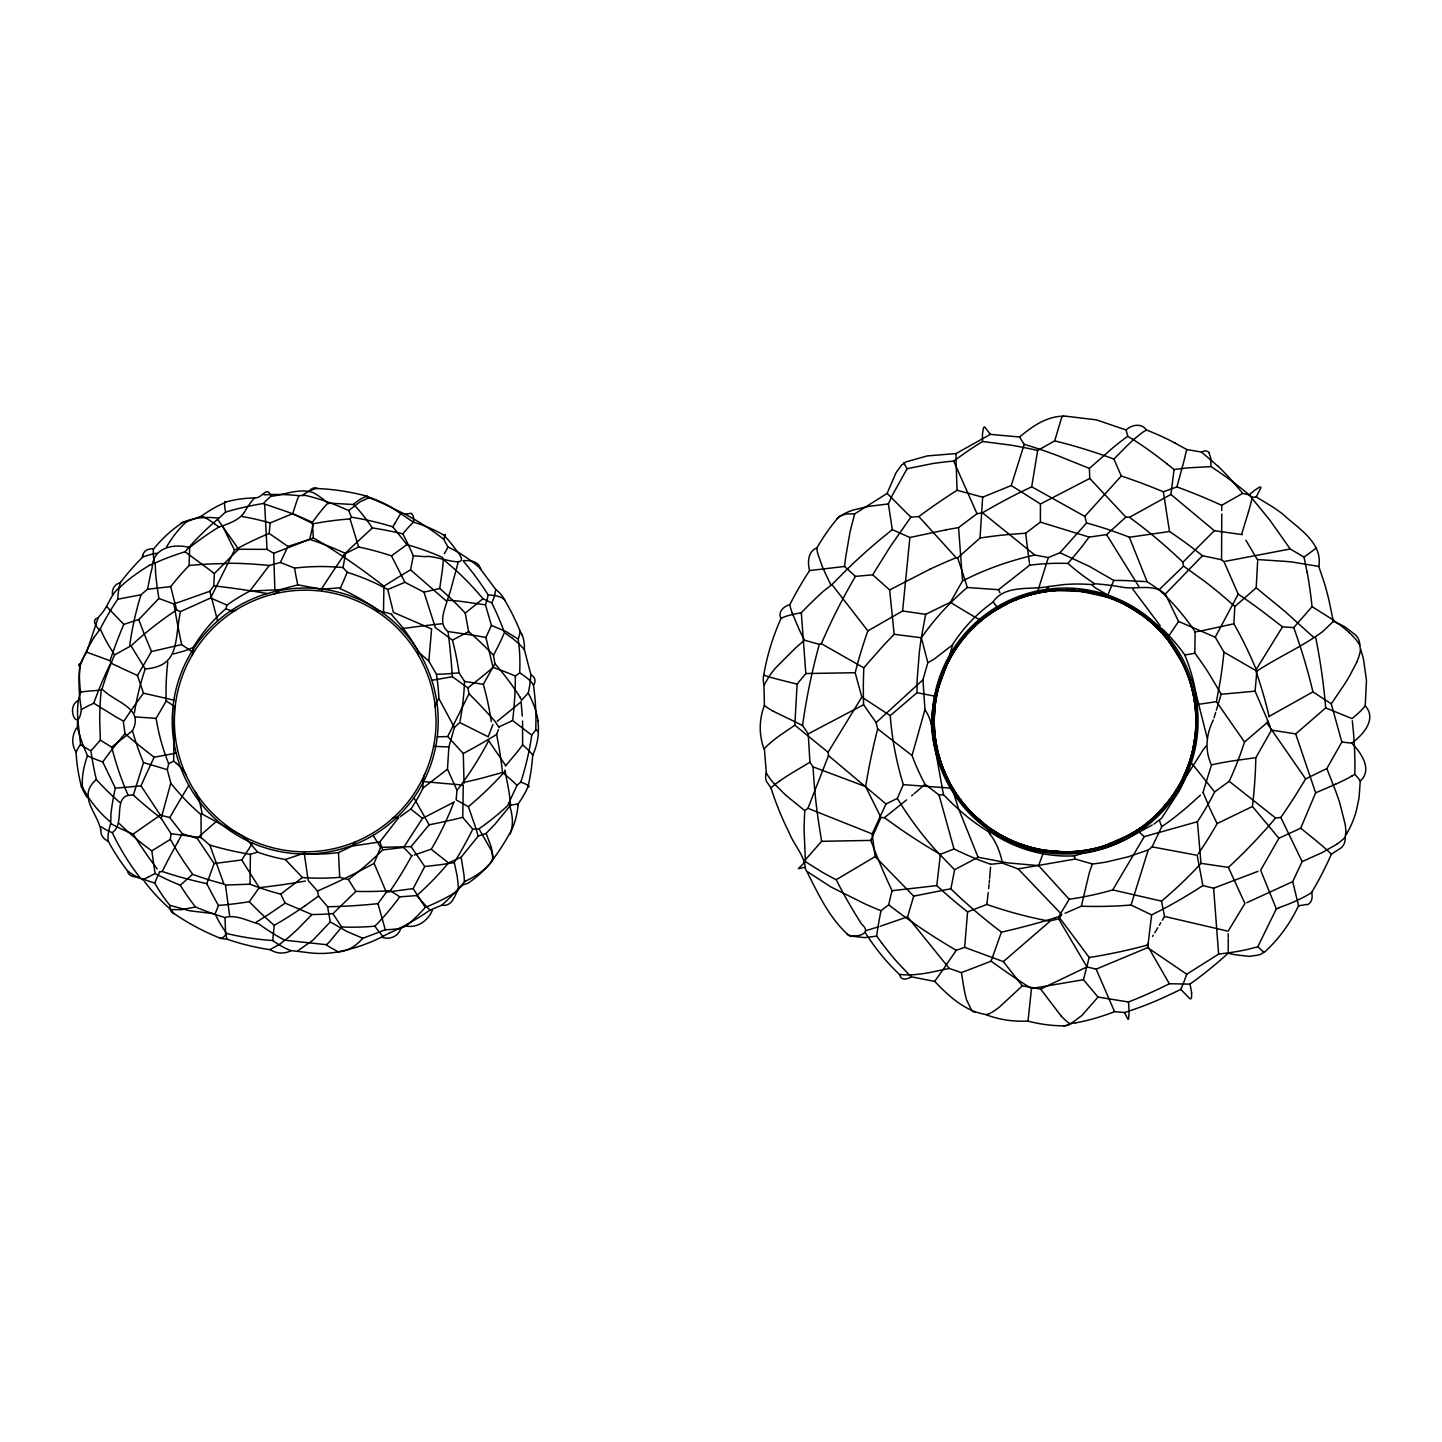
<?xml version="1.0" encoding="UTF-8"?>
<svg xmlns="http://www.w3.org/2000/svg" width="1442" height="1442" viewBox="0 0 1442 1442"><rect width="100%" height="100%" fill="white"/><g stroke="black" fill="none" stroke-linecap="round" stroke-linejoin="round"><path stroke-width="1.5" d="M763.99 748.903A93.586 75.597 -1.4 0 1 764.404 705.444L763.972 685.148A58.185 36.14 2.5 0 1 763.773 674.856A239.426 230.071 -26.2 0 1 780.987 618.528C777.472 612.255 783.745 606.037 789.747 604.793A327.01 291.807 -48.5 0 1 809.593 570.545L844.543 566.472L855.448 576.367L872.68 574.817L890.435 546.356L910.857 517.173L918.878 516.56A402.678 257.289 -37.4 0 1 957.073 490.262L982.651 497.184L1011.257 485.557L1020.359 491.253L1040.439 503.997L1040.385 522.112L1025.622 533.27A333.318 220.103 4.5 0 0 980.055 538.01L957.614 557.928L956.154 557.73A351.001 214.335 -13.6 0 0 930.216 569.085M110.511 822.084A134.647 102.869 7.6 0 1 82.374 786.791A109.033 72.731 -35.1 0 1 87.511 755.698A174.536 135.422 40 0 1 77.399 727.381L77.544 721M389.196 933.136A241.625 225.258 -42 0 0 429.968 910.154L441.667 905.288A224.79 204.079 -77.9 0 0 464.306 881.945L464.306 880.089A151.698 49.803 54.7 0 0 464 875.06L461.152 857.197L478.203 836.108L486.116 833.422L495.165 824.013L510.54 805.267L510.36 802.96M155.466 571.248A176.645 62.204 68.9 0 0 158.926 598.52L173.923 603.964L209.865 591.256L213.795 585.812L214.353 573.592L232.504 555.17A310.949 152.6 -51.5 0 1 238.651 549.258L267.022 549.366L273.728 553.277L313.365 537.974A308.804 144.164 38.6 0 1 326.271 545.545L343.016 556.522A344.71 155.177 39.8 0 1 383.914 586.191L383.5 613.499M464.468 881.891L465.568 881.368M100.724 829.817C97.461 812.549 76.985 796.326 96.181 779.707M224.988 917.545L225.619 934.957A62.511 9.103 -67.1 0 1 219.761 938.003A93.315 53.048 -64.1 0 0 226.953 939.157A236.434 231.711 2.4 0 0 269.978 949.683L280.018 944.005A160.585 60.762 -73.6 0 0 284.705 940.238L277.783 936.381A250.674 165.65 66.3 0 1 258.965 924.016C248.529 921.294 235.911 914.174 224.988 917.545A251.305 209.865 3.3 0 1 195.517 907L181.53 909.686L170.787 909.542A200.889 180.502 -85.4 0 1 144.579 881.639M1307.137 572.312L1304.001 557.099L1290.211 548.987L1223.916 561.587L1221.572 559.73L1221.771 513.875M170.733 586.534A250.511 194.255 -61.9 0 1 184.342 570.563L189.082 565.48L189.677 547.491A253.287 208.279 -48.5 0 1 218.896 527.051C227.656 524.077 238.813 520.526 244.04 512.685M1228.224 951.341L1228.242 938.724M492.912 724.461L488.207 736.808L459.746 722.514L454.41 727.453L448.877 746.956L447.471 769.181L456.988 790.288L456.105 799.859L468.416 806.691L475.445 827.041A356.805 131.204 48 0 1 478.203 836.108M441.667 905.288C457.709 906.964 452.536 885.821 467.677 883.459A133.151 110.98 19.7 0 0 491.632 861.379L492.317 860.369A232.775 232.504 -17.2 0 0 509.513 833.71M794.83 725.2L781.203 734.501A151.825 44.72 -19.8 0 0 772.786 740.809L767.793 745.135A58.563 17.25 -19.8 0 0 764.386 748.813L766.315 772.804A47.947 23.883 -2.4 0 0 766.531 781.51L771.001 787.963A292.041 263.832 48.1 0 0 789.08 832.557C793.875 844.922 804.618 855.412 805.303 868.535C817.362 891.859 828.321 917.112 848.401 935.047C856.043 938.075 873.041 933.731 861.775 924.304A371.423 267.022 70.9 0 1 836.198 879.71A298.422 175.239 8 0 1 822.355 872.266L805.411 861.631L804.095 829.835A350.46 229.801 -68.8 0 1 804.762 810.602L807.953 808.277L828.501 755.626L828.087 752.273L794.83 725.2L797.12 684.103L805.826 673.54L801.301 612.76A349.721 235.821 -26 0 1 823.13 591.454L831.944 584.569L845.805 570.563A404.715 267.653 -35.6 0 1 882.035 537.956L892.31 529.629L888.398 503.925A302.423 193.589 -88.1 0 1 892.598 494.768L907.108 468.722L932.938 463.513A304.568 218.247 13.9 0 1 953.667 461.079L966.158 452.157A303.09 227.025 -52 0 1 982.579 441.504L1010.103 445.019A376.777 249.124 27.6 0 1 1037.663 450.463L1054.679 440.855L1065.079 443.523M1228.205 952.82L1228.187 953.198A353.993 285.029 -52 0 1 1189.956 984.147L1169.336 983.732A375.154 287.841 -32.9 0 1 1128.491 1001.992L1098.029 997.071L1083.447 979.713L1089.215 957.488L1058.734 916.661L1069.171 899.249A243.59 180.647 -16.4 0 0 1112.755 889.912L1161.531 901.124A305.235 209.505 -50.9 0 0 1201.042 863.398M455.564 892.328L455.564 892.274A196.671 160.963 0.7 0 1 425.3 907.378A163.883 126.481 -77.5 0 1 406.229 925.89M1228.187 953.324L1228.187 953.198A183.242 90.179 38.6 0 0 1235.992 954.91L1249.565 956.352L1259.208 954.892A48.902 24.063 38.6 0 0 1263.913 952.062M1360.311 781.059A75.813 25.956 21.6 0 0 1354.795 774.3L1354.921 768.46A335.625 266.355 74.3 0 0 1352.308 721L1352.326 720.712M94.109 637.418A183.188 156.962 -12.5 0 0 79.797 666.709A159.161 124.931 31.1 0 0 80.626 692.124C74.461 708.797 79.22 727.273 80.518 744.469A155.664 47.496 2.5 0 0 88.16 749.299L90.197 750.435M223.997 884.198L209.847 845.138L201.105 837.64L201.033 817.181M438.891 698.577A221.185 190.614 -54.9 0 0 437.323 680.3L436.475 674.297L428.833 661.103L431.591 628.946L393.414 612.381L387.79 589.526A186.829 156.133 20.8 0 0 347.143 572.276L343.034 567.535L345.575 553.512L358.661 546.969A242.707 188.361 3.9 0 1 391.485 555.891L404.896 582.298L423.984 592.175L435.358 627.63L452.446 640.104A241.553 184.486 -82.2 0 1 459.043 672.855L464.54 681.399A252.278 190.506 -61 0 1 460.088 721L459.998 721.198M1211.01 466.127L1210.703 457.871L1208.991 452.86M448.12 863.379L447.921 863.614A254.405 204.079 -59 0 1 416.756 895.572L399.813 896.852L390.403 890.651A313.671 210.965 22.9 0 1 355.868 891.39L332.922 913.687L321.133 914.354L311.941 914.552L285.137 903.125L280.757 894.148A223.51 177.042 25.6 0 1 249.989 884.216L250.403 854.295L257.613 852.132A154.24 142.235 19.3 0 0 285.282 859.504L302.405 877.511L305.217 877.709M478.96 828.808A197.842 125.003 -18.7 0 0 507.602 805.645L516.957 785.385L520.796 782.051A246.997 217.255 -65.1 0 0 531.756 735.096L535.775 729.904L535.955 721A240.057 230.396 -88.6 0 0 533.396 684.806M1311.715 892.274A317.186 289.95 -76.7 0 0 1331.399 854.151L1341.493 847.626A48.469 24.154 15.3 0 0 1345.116 837.243L1345.909 832.178M872.68 574.817L889.642 589.94L894.166 634.282A400.299 240.417 -33.1 0 0 882.36 646.737L863.776 667.826L863.379 681.615A322.215 212.767 82.8 0 0 863.596 704.705L876.105 722.604L877.673 728.895A456.303 268.627 -63.2 0 0 866.858 779.419L865.579 786.557L880.972 817.524L870.806 840.398A428.364 258.046 76.5 0 0 892.039 890.669L888.651 904.819L880.954 910.749L879.151 920.284A238.957 72.01 -65.9 0 0 877.295 931.46L876.646 936.056L881.531 942.707M950.909 802.185L943.483 794.686L935.894 752.688A155.105 146.111 12.8 0 1 931.37 724.064L931.496 721M1257.694 560.181L1245.87 540.209M309.453 490.767A65.575 17.61 -86.1 0 1 317.258 488.514A232.18 230.882 -25.1 0 1 365.619 495.832L369.08 497.778A195.121 178.303 75.6 0 1 389.971 506.881L404.986 514.181A239.534 227.584 45.9 0 1 443.685 539.254L447.957 546.987A181.728 149.139 -22.1 0 1 468.524 558.991L474.472 563.462A150.977 123.904 -22.1 0 1 479.393 567.625L495.688 589.381L494.804 594.789A138.504 38.357 -40 0 1 491.812 602.972A247.411 214.75 83.1 0 1 504.412 632.515L512.505 638.337M1257.64 561.461L1256.198 587.831L1234.839 606.505L1233.847 623.773L1204.232 630.28A207.017 37.204 -23 0 1 1195.13 631.884M1195.13 631.884L1194.805 653.1A284.759 218.95 26.3 0 1 1209.712 674.766L1221.194 694.215L1216.327 710.311M1195.724 693.097L1195.797 701.533A133.998 133.133 -15.4 0 1 1197.166 721L1196.986 727.255A133.439 132.574 -15.4 0 1 1186.856 771.74L1186.856 771.74M982.651 497.184L980.037 537.974M990.726 864.479L990.726 864.299A265.022 198.636 5.8 0 1 954.063 848.959L940.4 854.313L934.921 851.159A399.921 255.468 17.8 0 1 894.473 824.878L884.415 817.65L880.972 817.524M223.618 883.946A271.493 196.689 -2.2 0 1 192.669 874.321L184.306 862.334A274.863 196.905 77.5 0 1 176.393 849.825L170.372 839.388L171.021 833.692L161.18 818.281A328.073 218.373 14.9 0 1 133.385 795.083C110.872 793.803 126.409 822.877 112.278 832.665A235.551 211.271 82.6 0 0 140 877.655M990.546 867.165L989.645 878.376M855.178 672.729A322.467 218.751 -74.7 0 1 867.868 630.875L902.602 610.993L909.884 537.505L946.204 529.791M892.021 890.705L936.795 885.604A337.644 220.77 46.7 0 0 967.582 911.903L964.662 947.358L956.28 950.314L944.348 967.672M305.217 495.345A221.005 173.941 53.1 0 1 339.933 506.737L348.712 510.558L351.506 517.209A252.927 208.91 0.9 0 1 392.837 526.853L406.896 544.607A260.533 195.391 -6.5 0 1 442.352 557.315L443.289 561.046A318.556 100.652 -60.8 0 1 442.243 570.87L439.738 588.48A247.916 193.156 33 0 1 465.243 613.102L468.632 631.596A314.41 207.99 17.4 0 1 493.47 655.263L494.93 663.608L483.34 684.319A240.417 187.154 67.8 0 1 491.199 721L491.289 721.541M528.024 786.773A147.174 115.432 2.5 0 1 518.291 803.789L518.183 805.213M96.344 779.491A251.899 217.58 82.6 0 1 90.936 750.849L100.345 740.125L99.714 721A251.467 206.927 89.7 0 1 101.228 690.105L102.076 689.042A253.413 204.998 -58.2 0 1 114.549 654.902L108.619 645.295A232.721 78.247 34.6 0 1 104.275 637.454L101.517 631.74A149.499 50.272 34.6 0 1 100.345 628.982L100.183 629.072A246.726 224.682 -52 0 1 117.703 599.223L141.028 594.753L147.535 589.219L170.661 586.624L176.663 609.966L180.466 611.606L210.622 597.997L234.505 550.141A251.503 192.273 -39.7 0 1 269.167 533.45L270.177 522.941L292.672 513.676L313.238 523.788A269.257 199.645 -30.7 0 1 350.064 518.976L351.506 517.209M1213.317 719.937C1206.197 734.393 1204.521 750.11 1211.442 764.927L1202.916 792.74M989.5 879.926L989.212 883.045M1098.029 997.071L1081.752 1015.619L1069.838 1024.379A49.983 23.451 -73 0 1 1065.079 1025.767L1063.565 1025.839A159.035 146.255 74 0 1 1028.02 1021.08L1031.481 988.563A447.056 259.939 47.7 0 1 1008.625 973.584L991.087 961.201L961.435 972.611L949.233 968.411L907.559 916.842L913.705 896.131L950.891 888.741L954.64 869.742L978.073 857.233L1007.742 862.893L1038.582 865.597L1069.171 899.249M989.05 884.613L988.635 888.596M940.4 854.313L936.795 885.604M946.204 529.791A455.239 261.579 2.5 0 1 958.569 527.61L976.973 513.694L982.579 512.793L1034.851 555.062L1048.334 557.549L1059.942 552.719L1089.629 566.508L1113.747 580.441A317.276 210.208 -23.5 0 1 1124.291 580.531L1147.111 581.649L1165.316 593.978L1178.547 621.43L1215.245 637.184L1223.988 652.163L1222.96 661.319A451.887 286.201 -57.8 0 1 1220.437 679.867L1216.435 701.677L1244.518 741.999A257.794 184.161 -60 0 1 1229.233 781.294L1214.651 791.928A219.148 166.569 -61.7 0 1 1197.419 821.706L1201.006 863.361L1228.386 867.381A368.846 239.48 -38.3 0 0 1275.575 817.993M1268.185 721.577L1255.081 691.169L1256.847 671.089C1278.189 657.119 1302.847 646.268 1322.53 631.704A251.467 52.795 -32.5 0 0 1327.001 627.522L1333.345 621.394L1329.127 600.972A290.581 238.975 -83.5 0 0 1324.315 582.947L1318.799 566.418C1323.161 542.408 1297.277 527.79 1282.244 513.676A216.228 190.362 -2.6 0 0 1272.853 507.043L1256.252 496.949L1252.269 497.346A363.204 307.615 40.4 0 0 1210.992 466.613L1188.154 467.857A292.942 166.515 -27.2 0 0 1174.076 469.551L1166.92 463.765M988.221 892.598L986.869 904.422L967.564 911.921M522.545 721L522.617 744.901L520.706 747.479A245.122 139.351 -16.9 0 1 511.531 758.708L505.439 766.117M1092.802 592.68L1071.154 589.67L1045.071 590.535A132.97 132.448 -87 0 0 997.648 607.659L986.076 615.806A144.128 138.071 38 0 0 948.764 658.652L939.283 683.959A135.368 133.259 6.8 0 0 935.119 703.732L934.092 719.918A308.444 201.682 -1.6 0 0 937.841 751.679L940.653 761.448M1174.076 469.551L1170.904 494.444L1129.591 517.245L1125.878 517.119L1106.573 534.622L1089.143 537.109L1040.385 522.112M964.662 947.358L1003.344 961.616L1022.324 985.859L1040.655 989.086L1086.962 966.933L1096.154 969.15L1147.652 947.628L1151.635 914.895A326.054 216.444 -28 0 0 1202.88 885.568L1213.623 888.218L1258.001 871.328M134.412 712.817A215.741 172.085 -69.9 0 1 145.209 668.98C180.574 666.15 174.158 640.482 180.466 611.606M504.97 769.956L506.827 780.32A244.347 145.912 45.7 0 1 509.423 794.776L510.324 802.581M1153.961 824.067L1161.621 818.191L1179.268 790.919A221.221 182.918 48.9 0 0 1185.612 777.562L1186.784 771.975L1185.342 774.751A135.927 133.872 34.9 0 1 1158.088 814.009A135.566 133.511 34.9 0 1 1144.678 825.653L1130.149 836.955A138.522 136.305 -83.6 0 1 1081.806 853.52L1074.254 855.953L1065.079 856.043A139.225 136.72 63.8 0 1 990.942 832.503L987.932 831.313A225.745 187.929 -21.9 0 1 973.098 821.273L969.565 818.587A305.488 254.279 -21.9 0 1 950.927 802.167M1315.771 637.887A407.617 268.572 83.8 0 1 1325.721 707.896L1352.073 718.621L1358.274 713.249A86.682 35.059 -16.3 0 0 1365.232 705.751L1366.475 680.426L1363.519 659.282A123.183 109.79 -29.5 0 0 1360.437 649.062L1359.716 645.367A49.677 24.748 -5.5 0 0 1355.841 635.219L1345.116 626.982A115.63 57.626 -5.5 0 0 1340.033 624.35L1333.345 621.394M804.672 860.604L821.616 841.317L818.065 818.804A413.475 260.371 -88.4 0 1 813.054 766.856L809.935 762.241L808.241 733.852L802.545 725.488L803.194 721A406.698 261.236 -75.8 0 1 819.326 644.394L821.309 643.673L828.645 627.396A401.597 258.569 -62.6 0 1 855.448 576.367M1182.278 662.779A155.7 142.686 -16.1 0 1 1194.517 701.695A178.321 152.636 -2.7 0 1 1194.733 738.683L1193.201 747.587M913.705 896.131L875.132 856.602L872.176 833.909L886.001 803.969L897.321 798.417L903.341 784.646A234.776 175.023 78.1 0 1 890.687 721L890.237 715.665L917.022 692.701A230.936 158.061 75.7 0 1 917.22 679.038L919.329 652.289A332.886 227.854 75.7 0 1 921.33 637.67L925.638 614.346L950.386 602.269L962.553 580.856L971.223 576.656A229.548 171.382 -14.9 0 1 1034.851 555.008M519.733 672.891L515.299 676.046A153.05 47.424 7.2 0 0 493.02 667.412L485.936 637.526L491.398 625.413L485.467 604.829L459.854 601.224A226.755 85.402 -7.7 0 0 447.308 600.232C444.749 609.786 437.827 623.719 448.047 631.56A344.746 148.977 89.3 0 1 452.373 676.713L467.893 687.888L469.029 693.764A291.608 112.079 37.5 0 1 494.714 721L499.166 727.579M1037.663 450.445L1031.697 486.765L1084.781 516.362L1086.601 522.977A290.112 203.863 24.1 0 1 1129.356 537.253M147.535 589.219L150.509 574.385A235.623 135.061 69.5 0 1 152.131 567.914C152.654 547.509 173.364 543.328 189.677 547.491M521.319 700.56L525.933 695.459A147.192 45.135 -15.8 0 0 528.313 692.935A157.286 112.296 -29.6 0 0 530.8 674.423L524.437 649.819A139.333 76.3 -4 0 0 512.451 638.355M133.367 795.101L143.497 762.602A238.939 184.017 54.3 0 1 132.448 730.715C144.651 707.806 114.729 702.452 102.076 689.042M1065.079 913.273L1081.374 906.153L1089.179 873.257A145.534 27.849 -89.5 0 1 1092.441 863.992A180.52 155.267 12.2 0 0 1106.933 861.883L1128.005 856.872L1148.247 849.951L1152.104 846.869L1161.747 826.663L1167.047 822.967A317.781 245.897 -5.8 0 0 1194.174 800.779L1200.465 795.083M383.914 586.191L392.332 580.892A276.305 52.939 -37.4 0 1 410.537 569.788L413.331 555.837A226.286 122.696 -11.6 0 1 424.939 556.666C435.628 554.07 476.563 573.754 455.546 549.33A132.88 106.131 -78.6 0 0 443.613 535.018A155.321 132.7 -23.8 0 0 422.957 525.303L413.764 522.166L413.403 516.416L411.457 513.28L404.986 514.181M1175.104 443.073L1186.712 449.525L1183.918 461.079A203.989 17.484 -70.3 0 1 1182.404 466.793L1176.906 486.909L1163.388 491.812A384.888 253.792 22.5 0 0 1121.281 476.004L1113.891 459.043A401.128 266.968 27.8 0 0 1065.079 443.523M228.665 563.245A373.658 246.023 30.4 0 1 269.203 565.498L280.343 562.488L287.967 546.446L309.706 539.344L313.238 523.788M1054.679 440.855L1061.474 418.108A40.25 6.471 -85.9 0 1 1063.403 416.161L1065.079 416.161M931.352 724.064L929.693 718.909A217.598 73.939 7.5 0 0 924.971 709.825L922.97 679.795L927.819 662.725L921.384 637.725A211.686 169.669 -46.7 0 1 967.276 587.507L998.531 589.688L1029.642 565.21A198.077 164.046 4.3 0 1 1065.079 563.335L1067.927 563.443L1072.037 566.994A325.279 160.08 74.2 0 0 1087.592 578.963L1094.64 583.74A311.22 252.242 -37.4 0 1 1123.354 587.363C1135.305 589.219 1146.787 585.272 1159.134 589.706L1183.522 566.129L1182.837 562.308L1214.344 530.692L1242.265 534.622M200.78 814.478A226.232 185.603 16 0 1 170.841 783.204L167.272 769.668L168.714 763.629L173.635 761.142L174.428 706.346L166.245 700.938L156.096 718.404L156.547 721A190.939 160.044 53.9 0 0 168.624 763.665M170.751 783.258L161.18 818.281M226.232 501.888A156.799 131.042 56.8 0 1 254.837 497.887C262.516 498.517 266.932 484.818 271.006 496.3A100.237 54.922 -81.7 0 0 263.309 503.51A259.722 220.392 -5.3 0 0 225.565 512.09L217.634 519.336L238.651 549.258M938.58 687.546L946.817 664.816A131.402 131.168 43.4 0 1 992.186 612.219L1010.229 602.215A274.304 188.614 79.5 0 1 1055.454 590.535L1084.546 591.581M1081.374 906.207A310.174 208.982 8.7 0 0 1131.069 905.017L1148.247 849.951M954.027 849.014L939.03 795.011L924.989 784.178L922.051 778.536A202.998 167.542 52.2 0 1 912.047 755.482L924.899 709.825M269.221 565.534L249.772 591.148A160.693 143.497 -44 0 0 226.989 605.117L225.889 608.704A160.873 150.365 -81.7 0 0 193.354 647.152A92.667 32.806 35.8 0 1 191.984 655.605M1048.334 557.549L1037.861 590.86M1248.52 511.784L1241.742 533.828M292.672 513.676L296.926 500.716A146.597 24.622 -86.7 0 1 298.963 495.651L305.217 495.399M1011.257 485.557L1024.199 444.37L1019.548 436.998L990.384 434.348L956.082 453.545L927.296 455.906L905.882 461.927L901.665 464.973L896.095 472.615L887.1 493.416L854.691 513.875L850.059 531.719L845.733 556.972A360.572 207.125 79.6 0 0 844.543 566.472M142.74 555.26L142.253 557.369A131.889 70.82 33.7 0 1 156.998 553.205M1215.678 712.438L1214.002 717.792M939.283 683.959L946.817 664.816M1136.206 611.12L1137.864 612.219A136.089 133.475 -46.3 0 1 1168.29 640.464L1178.673 655.317A133.169 132.213 -17.5 0 1 1189.235 678.443A268.248 190.218 -10.1 0 1 1194.769 702.308A132.556 131.799 8 0 1 1188.514 765.107L1187.541 768.117M1185.342 774.751L1187.145 769.325M1268.978 716.728L1269.068 716.44A306.966 211.686 66.1 0 0 1255.658 670.44L1223.988 652.163M1267.608 720.712L1267.176 721.955M1213.623 888.218L1218.616 954.117L1186.748 974.215L1184.982 979.118A155.123 71.361 87.8 0 1 1180.746 989.374L1189.938 998.819A38.88 6.363 65.8 0 0 1191.561 997.503L1191.597 993.015M991.087 961.201L1001.397 932.199L1015.583 928.81A488.514 275.098 -30.6 0 0 1055.129 917.833M1038.582 865.597L1043.557 852.204M176.158 753.121L154.132 757.23L143.353 780.537A296.421 99.119 -57.9 0 0 141.01 785.854L160.332 815.127L169.796 817.56L182.341 833.782L197.175 838.289L214.137 863.542L209.018 877.565A211.92 19.773 -66.8 0 0 206.819 883.73L210.37 890.669A221.473 103.878 75.1 0 0 218.499 905.432L215.705 912.335A110.944 3.028 -66.5 0 0 215.092 913.849A117.253 60.312 88.6 0 0 226.863 933.533A240.327 204.8 -6.4 0 0 272.736 940.526A116.622 73.848 68.9 0 0 286.165 948.638L290.635 950.566L305.217 952.243A131.907 111.503 74.1 0 0 338.293 951.828L328.956 946.673A130.97 44.972 75.8 0 1 326.523 944.708L284.975 940.22L288.382 937.462A256.352 102.04 -70.8 0 0 298.909 927.927L311.941 914.552M498.445 729.544L496.607 734.465A278.666 160.206 71.1 0 1 502.519 772.479M1188.514 765.107L1183.215 777.454A148.129 139.315 32.9 0 1 1169.967 799.337L1157.602 813.522A135.818 133.277 51.9 0 1 1124.237 837.712A219.274 169.363 65.1 0 1 1103.797 846.003A131.438 131.132 75.9 0 1 1065.079 851.862L1059.041 851.717M942.888 674.207L944.186 670.909A132.79 131.799 38.4 0 1 972.557 628.478A132.736 131.727 38.4 0 1 987.085 615.95L990.996 613.084M1271.087 728.985L1271.52 730.121L1295.691 733.906L1315.645 792.83L1300.72 828.195L1278.91 838.253L1260.65 870.229L1276.332 908.875L1257.821 946.745L1248.664 949.178A232.865 147.12 14.9 0 1 1218.58 954.045M373.099 835.351L380.598 847.355L374.091 863.379A344.422 157.863 -29.2 0 1 317.51 891.03L308.173 880.539L304.352 853.988M518.291 638.752L519.138 636.319A67.468 24.352 -29.8 0 0 519.787 630.388A227.944 225.727 -73.1 0 0 504.7 600.196L503.618 598.232A90.107 52.453 -30.8 0 0 497.238 590.697L495.796 589.454M1113.747 580.441L1107.871 595.113M948.998 658.057L952.603 644.844L934.758 658.67A231.874 120.858 19.9 0 1 927.819 662.725M503.997 633.543L503.997 633.543A260.551 98.326 -37.6 0 1 497.76 647.025L493.47 655.263M400.768 928.45C398.479 936.489 389.214 940.22 381.697 937.066A188.992 171.76 -74.6 0 1 339.014 951.612M120.371 586.84C110.151 594.14 108.348 607.316 99.57 615.878A143.425 122.029 1.9 0 0 98.038 618.077L86.664 652.126A116.099 88.25 -5.3 0 0 80.392 663.771M1356.724 662.293L1349.712 675.775A229.945 109.394 -37 0 1 1343.926 685.148L1331.272 703.822L1341.835 742.071L1326.856 768.55L1305.641 778.896L1296.718 793.479A404.589 252.098 -47.6 0 1 1280.82 817.434L1275.629 818.029L1229.197 781.294M1336.68 844.291L1322.638 852.366L1302.126 861.595L1292.681 881.657L1246.789 902.71M1094.64 583.74L1091.756 584.605A197.157 179.403 -64.2 0 0 1064.07 584.551L1049.037 586.497L1045.234 590.445M340.727 587.399L343.412 581.306A229.675 13.645 -73 0 0 347.161 572.276M469.029 693.764L447.723 736.538L437.25 736.88M944.726 667.177L940.328 677.704A214.371 178.213 3.4 0 0 931.604 721M340.564 587.759L321.746 589.219L297.809 584.839L280.018 589.67L249.772 591.148M432.474 909.884C428.526 920.284 417.495 928.432 405.959 925.998M763.972 685.148L770.1 674.892A123.021 68.477 -20.9 0 1 776.391 667.069L795.119 648.377A304.226 169.345 -20.9 0 1 804.528 640.212L819.326 644.394M1183.215 777.454L1183.972 775.814A326.901 207.396 16.4 0 0 1194.733 738.683M443.685 539.254L445.344 534.513L443.613 535.036M491.668 851.122L479.014 828.862L472.76 829.222A296.565 193.246 -67.7 0 1 454.23 862.55L447.831 863.614A216.462 99.047 5.7 0 1 439.323 864.858L424.741 866.552L413.151 888.596L386.33 892.219L377.966 903.629A314.843 180.538 2 0 1 327.604 906.712L318.556 896.095L317.492 891.03M1298.755 906.333L1292.681 881.657M1215.245 637.184L1238.209 594.122L1224.114 561.965M447.723 736.538L463.297 753.553L464.054 783.439M1271.52 730.121L1255.838 757.663A350.821 224.61 83.3 0 1 1252.431 806.457L1278.91 838.253M1197.419 821.706L1144.245 836.648L1112.755 889.894M177.618 842.272L182.341 833.782M444.406 553.674L446.173 550.429A142.794 11.86 -52.9 0 0 447.957 546.987M123.958 721A306.371 128.41 -47.2 0 1 133.475 707.067L143.461 693.169L137.477 675.487L151.5 651.55L181.62 644.592L191.822 651.532M454.356 801.914L422.488 818.389L403.616 847.445L382.635 849.915A312.067 228.521 -69.8 0 1 348.387 879.494M828.087 752.273L861.829 697.099L855.178 672.729L805.826 673.54M1347.17 832.863L1345.891 835.026M392.837 526.853L394.91 523.284M431.879 848.22L432.095 847.878A249.863 185.117 -81.2 0 0 453.599 802.87M431.374 849.104L414.269 855.052M1161.531 901.124L1164.541 916.427L1162.306 920.212M1185.594 777.562L1203.277 749.642A273.439 150.941 10.4 0 1 1206.305 745.856M1160.81 922.736L1159.314 925.241M188.794 785.277L176.735 805.573A344.782 62.385 -55 0 0 169.796 817.56M1157.818 927.747L1154.79 932.74M1316.113 548.122L1311.499 551.655A85.889 1.262 -34.8 0 1 1303.947 557.135M1152.537 936.453L1153.294 935.227M94.054 637.4L100.183 629.072M433.573 746.379L448.877 746.956M1255.621 670.44L1282.497 626.855L1293.708 627.594L1307.227 612.237M1256.252 496.949L1260.795 487.919A38.501 4.254 -49 0 0 1259.425 487.162L1254.396 490.496A81.545 9.012 -49 0 0 1249.169 494.93M1148.517 942.978L1147.832 944.059M1089.215 957.506A364.411 239.48 -11.3 0 0 1147.165 945.141L1147.508 944.6M252.548 843.119L241.733 859.991L214.137 863.542M1168.128 636.985L1178.547 621.43M321.386 589.003L332.219 572.546A345.774 55.102 -60.5 0 1 343.016 556.522M943.735 968.573L943.104 969.457A156.745 11.896 -59.2 0 1 934.614 981.425L911.11 976.739L897.789 962.769A275.873 208.874 71.3 0 1 881.531 942.689M305.398 881.044L305.217 881.08A341.466 156.421 -12.6 0 1 259.254 887.641L249.25 901.719A249.61 125.688 -19.3 0 1 218.481 905.45M143.605 880.467C139.532 875.024 129.005 879.35 127.437 870.752A212.695 203.178 -82.8 0 1 108.024 840.776L108.024 836.27A90.684 41.764 -42.3 0 1 110.728 823.436L110.944 813.973A184.666 96.866 -61.8 0 1 115.324 788.071L102.761 761.989L106.546 756.726A226.773 83.402 -39.6 0 1 125.003 733.636L123.255 721A228.485 55.715 20.9 0 1 115.414 716.602L93.784 703.245A98.957 26.028 -9.7 0 0 81.275 709.716C78.661 734.014 65.196 707.481 77.886 700.74M398.587 817.74L379.859 841.894L352.209 846.075L338.6 852.564A182.449 166.281 40.3 0 1 305.217 853.772M374.812 926.179A251.052 195.319 24.4 0 1 341.718 927.008L329.569 941.698A156.313 66.152 -82 0 1 326.523 944.708M1089.143 537.109L1083.789 544.157A405.617 128.717 -70.2 0 1 1078.418 550.988L1067.927 563.443M1051.597 920.573L1058.554 918.77L1061.853 914.607L1018.178 868.913L1002.1 863.037L990.726 864.299M472.76 829.222A166.948 23.991 43.8 0 0 470.921 827.041L462.648 817.344A298.476 103.86 -4.2 0 1 433.357 823.959L429.103 824.824L411.06 846.634L380.598 847.355M226.827 933.533L225.871 934.668L226.935 939.157M327.604 906.73L328.956 914.48A159.99 4.236 81.2 0 0 330.272 921.889L313.076 940.076L297.827 950.801M1311.697 607.082L1307.984 611.372M1086.601 522.977L1059.942 552.719M381.751 936.994L389.196 933.136M404.986 926.467L400.804 928.36A138.612 101.481 33.3 0 1 385.338 929.784L362.861 938.273L359.13 942.095A89.801 50.758 -89.1 0 1 357.832 943.248A82.086 46.414 -89.1 0 1 338.293 951.882M1084.781 516.362L1121.281 476.004M391.827 614.13L377.966 610.543A69.721 2.343 -56.8 0 1 376.867 611.498M391.485 614.508L400.299 624.656A181.277 166.353 -79.3 0 1 418.486 652.108L428.833 661.103M367.728 496.427A73.74 24.911 -67.5 0 0 353.452 504.538L329.425 503.114L326.865 504.123A138.648 43.278 -66.9 0 0 312.391 522.365A167.38 8.526 88.5 0 1 312.626 526.078L313.365 537.974M922.97 679.795L876.105 722.604M1221.572 559.73L1202.466 555.711L1178.655 580.333A482.079 21.161 -48.4 0 1 1165.316 593.996M1113.891 459.043L1127.175 445.668A178.61 54.544 -59.8 0 1 1134.259 439.071L1141.974 432.816A58.617 17.899 -59.8 0 1 1146.516 430.04A254.621 230.107 51.6 0 1 1175.104 443.091M1022.324 985.859L999.252 1007.219A75.867 25.361 -60.2 0 1 988.815 1013.888M158.872 598.484L138.811 619.501L123.814 624.386A306.227 205.846 -70.7 0 0 110.025 660.742L112.242 663.735A208.153 15.447 22.1 0 0 137.531 675.505M1125.878 517.119L1089.755 478.438L1089.395 468.434L1112.106 448.444A192.669 69.522 -56 0 1 1125.607 437.809L1127.788 436.313L1132.745 439.359M192.651 874.339L180.268 885.244A257.956 191.462 -2.5 0 1 155.051 873.528L148.147 877.133M1325.721 707.896L1295.691 733.906M217.165 820.678L197.175 838.289M1050.443 920.861L1003.344 961.616M348.712 510.558L360.374 501.6L369.08 497.778M402.733 533.864A266.554 178.357 0.6 0 0 378.165 528.853L372.397 527.898L350.316 548.393A284.471 71.343 -52.3 0 0 342.799 555.855M1244.518 741.999L1266.833 722.911L1305.641 778.896M1019.548 436.998C1032.093 426.58 1046.568 416.233 1063.493 416.179M914.138 793.677L920.465 788.251A158.908 18.079 -32.3 0 0 924.628 784.52M400.335 816.551L410.844 809.07A165.181 152.203 -90 0 0 423.083 787.999L447.471 769.181M912.912 794.704L911.686 795.732M491.83 602.972L482.962 598.754L465.243 613.102M906.603 799.913L884.415 817.65M127.869 794.632A245.338 194.093 64.9 0 1 111.719 747.172L132.43 730.733M1341.835 742.071L1351.677 743.117C1362.834 735.186 1377.326 719.089 1365.177 705.751M805.411 861.631L798.363 868.625L804.528 867.417M1065.566 416.161L1096.335 419.856L1126.13 429.986C1131.646 424.633 1141.631 422.866 1146.498 430.04M302.405 877.511L280.757 894.148M391.485 555.873L406.896 544.607M497.22 721.27L521.085 701.857L522.292 716.043M318.556 896.095L305.217 905.684M987.085 615.95L996.458 609.443M285.137 903.125L268.861 914.246A392.26 166.731 -58.8 0 1 259.848 919.96L256.315 922.087M1144.678 825.653L1120.29 839.929A142.47 136.846 76.2 0 1 1077.661 851.645L1066.864 852.655M160.332 815.127L148.039 823.67A167.47 2.379 -34.3 0 0 133.187 834.071A156.295 78.283 4.2 0 1 110.637 823.49M302.91 494.894L305.217 493.38A102.67 49.767 -81.7 0 1 317.258 488.387M114.549 654.902L130.988 645.818L145.227 668.98M993.466 611.498L1001.253 606.776M228.088 563.57L228.124 563.552A398.623 232.234 23.6 0 0 189.082 565.48M987.103 615.157L993.105 611.444M170.372 839.388L151.807 850.87L155.069 873.528M1169.967 799.337A176.753 152.185 47.5 0 1 1131.898 833.692L1129.555 835.152M1354.705 774.39L1351.731 776.138M149.481 565.264L155.177 562.903A215.939 139.387 -3.2 0 1 185.027 551.763A229.945 157.629 -61 0 1 217.562 519.336M875.132 856.602L836.18 879.728M1176.906 486.909A405.13 264.679 15.9 0 1 1221.68 505.313L1242.716 493.362L1249.187 494.894L1269.609 519.787L1290.211 548.987M809.935 762.241L793.064 772.317A159.738 30.967 -21.6 0 0 779.437 781.131M1152.32 825.004L1130.149 836.955M911.11 976.739C907.595 979.605 900.078 980.776 899.862 974.359A76.57 39.493 -33.7 0 0 910.983 974.81M1269.068 716.44L1312.923 691.89L1331.272 703.822M1131.916 833.71L1103.797 846.003M1040.439 503.997L1089.755 478.438M889.642 589.94L930.198 569.067M1002.046 606.199L1010.644 601.873A160.675 145.281 78.4 0 1 1054.102 590.355L1067.873 589.562M863.596 704.705L808.241 733.852M468.632 631.596L452.446 640.104M1252.485 806.475L1217.138 823.58A277.639 197.194 -65.6 0 1 1198.086 854.006M511.694 721L511.748 720.982A144.777 32.319 -14.8 0 1 508.756 722.406L499.527 726.588M461.152 857.197L448.516 862.911L431.266 849.284M1335.58 784.232L1315.645 792.83M404.896 582.298L387.79 589.526M1307.119 904.422L1299.296 905.684M141.983 557.766A238.561 232.054 -47.6 0 0 120.479 582.46L118.262 583.469A69.973 25.686 34.4 0 0 112.422 594.573M1279.108 907.865L1276.332 908.875M907.559 916.842L880.575 926.143M225.24 501.816A66.206 6.507 70.3 0 1 226.25 501.942L217.67 506.052A172.391 149.824 88 0 0 201.592 515.966L185.766 522.148A70.334 17.917 57.5 0 0 181.115 523.536A153.988 136.575 74.5 0 0 153.519 549.096L153.375 550.375A83.798 29.507 55.8 0 0 154.312 562.488M285.282 859.522L304.911 852.925M878.899 926.701L865.957 930.631M1055.129 917.797L1058.734 916.661M412.286 855.665L411.691 855.845A381.751 238.489 -85.6 0 1 390.385 890.633M267.185 593.563L274.953 591.508A132.988 132.988 0 0 1 433.249 756.978A132.988 132.988 0 0 1 211.938 815.793A132.988 132.988 0 0 1 267.185 593.563A362.825 123.507 13.8 0 0 213.795 585.812M518.309 803.807L510.54 805.267M257.613 852.132L248.799 841.713A149.283 80.337 -76.1 0 0 242.004 835.801L202.186 814.063L200.871 814.406L200.979 816.316M162.297 871.365L159.485 871.851M1211.532 764.909L1212.956 764.566A219.094 43.657 3.5 0 1 1232.081 760.997L1255.838 757.663M173.419 653.983L182.936 651.369A169.093 66.26 19.3 0 0 193.48 647.242M423.984 592.175L439.738 588.48M949.233 968.411L930 972.485A167.741 86.502 -33.7 0 1 914.607 974.648L910.947 974.846M1092.441 864.01L1075.263 859.053L1018.178 868.913M271.006 496.3C284.687 494.912 300.152 487.612 313.383 492.749A105.699 59.302 72.8 0 1 327.803 503.15M1083.447 979.713L1031.481 988.563M431.843 680.354L452.373 676.713M1075.66 1022.793L1070.072 1023.712A52.038 24.46 -84.8 0 1 1065.079 1025.677L1063.583 1025.839M876.646 936.056L870.229 937.012A112.692 47.712 -33.3 0 1 864.155 937.588L850.095 936.002A46.613 19.737 -33.3 0 1 846.905 933.929M1197.022 704.561L1216.435 701.677M400.984 628.748L416.486 626.711A358.139 76.913 -12.1 0 1 441.937 623.755M1202.466 555.693A321.656 216.642 37.9 0 0 1169.48 531.503L1129.338 537.271L1147.111 581.649M280.343 562.488L294.529 568.058L305.217 567.067A200.348 164.947 -12.6 0 1 343.034 567.571M939.03 795.011L943.483 794.686M1255.081 691.169L1227.881 693.674A181.98 7.066 -7.7 0 1 1221.194 694.215M459.025 672.855L449.58 673.648A224.862 25.83 -14.3 0 1 442.784 674.099L436.475 674.297M888.398 503.925L868.787 506.34L854.006 509.801A75.326 47.334 21.9 0 0 837.045 518.651M1077.661 851.645L1065.079 852.655A131.691 131.655 1 0 1 1000.622 835.801L989.104 829.402A148.508 141.028 -44.4 0 1 971.674 814.406L968.501 811.053M249.989 884.198L225.222 885.046M1054.102 590.337L1070.306 590.157L1085.988 591.797A167.254 148.021 -72.7 0 1 1120.596 602.432A168.66 148.706 -57.8 0 1 1135.196 610.471L1136.044 611.011M101.228 690.105L89.512 691.024A151.41 15.592 4.5 0 0 80.518 692.106M1049.037 586.497C1030.742 590.066 1005.038 584.461 993.178 601.783A171.039 2.001 59 0 0 995.539 605.225M870.806 840.398L821.616 841.317M1068.216 852.078L1045.883 850.438M903.341 784.646L950.296 788.107L954.117 794.254A273.241 168.66 -84.1 0 0 958.533 808.674L978.073 857.233M1059.636 851.735L1047.559 850.762A189.01 157.502 -69.1 0 1 997.413 833.296M1069.207 852.637L1081.824 853.538M1257.73 559.55L1284.984 561.353A286.688 105.158 -10.6 0 1 1292.086 562.001L1318.799 566.418M1058.77 851.699L1047.595 850.672M1180.8 989.428L1162.324 998.134A321.368 278.234 -35.1 0 1 1124.598 1012.518L1114.576 1011.653A220.338 190.596 -50.2 0 1 1075.66 1022.901M215.092 913.849L189.317 910.731L169.904 905.288M854.691 513.875L846.039 513.965L839.514 516.236A44.342 18.386 35.4 0 0 837.207 518.76A212.01 202.367 67 0 0 816.911 547.906C807.808 551.259 807.466 562.578 809.575 570.527M135.44 716.908L152.023 718.098A246.258 6.11 2.1 0 1 156.096 718.404M423.606 781.582L441.144 783.186A344.944 45.675 8.5 0 0 463.243 785.007L462.882 811.359A294.889 134.43 83.2 0 1 462.648 817.344M921.384 637.725L920.248 637.598M919.491 637.526L894.166 634.282M1078.255 590.805L1107.204 597.114M1186.712 449.525L1201.51 452.067L1217.931 466.163M1152.104 846.869L1197.184 855.304L1202.898 885.586M201.105 837.64L171.021 833.692M448.047 631.56L472.561 635.111A203.881 60.203 -0.5 0 1 485.954 637.526M925.638 614.346L902.602 610.993M483.34 684.319L464.54 681.399M1084.672 591.599L1085.988 591.797M231.874 610.705L230.72 610.489A104.617 24.208 55.6 0 1 226.791 609.101L225.961 608.722M917.022 692.701L934.47 696.089M173.869 700.127L143.461 693.169M169.417 904.711L169.273 904.549A154.709 118.532 -87.3 0 1 154.799 883.063L139.694 878.16A94.83 61.375 -24.4 0 1 127.419 870.752M797.12 684.103L783.601 680.768A135.638 7.372 10.9 0 1 775.129 678.587L766.549 676.118A40.628 2.199 10.9 0 1 763.755 674.856M1164.541 916.427L1228.115 931.208L1244.915 903.467L1228.386 867.381M263.489 503.673L282.308 510.071A218.463 128.518 38 0 1 305.217 519.066L312.373 522.274M305.217 877.727A202.511 165.776 11.1 0 0 339.717 877.349L348.423 879.566L355.85 891.39M143.497 762.602L167.272 769.668M362.861 938.273L346.801 931.424L330.272 921.871M110.025 660.724L87.367 652.397M226.989 605.117L210.622 597.997M491.398 625.413L506.124 631.614L518.183 639.004A173.184 135.494 -60.5 0 1 519.661 672.891A83.276 38.015 2.1 0 1 533.504 684.788M865.579 786.557L813.054 766.856M872.176 833.909L807.953 808.277M880.954 910.749L876.988 909.091A394.189 234.307 8.7 0 1 865.326 904.08L830.952 886.974L807.664 871.833M201.592 515.966L207.72 519.138A168.029 40.124 57.6 0 1 214.516 523.752M1089.395 468.434L1057.491 455.564A363.582 211.974 33.8 0 0 1024.199 444.334M892.31 529.629L909.884 537.505M802.545 725.488L772.714 710.942M1131.087 905.053L1151.635 914.895M1126.887 605.676L1139.757 613.553M821.309 643.673L863.776 667.826M111.719 747.172L100.345 740.125M950.386 602.269L952.297 603.459M1186.748 974.215L1147.652 947.628M861.829 697.099L890.237 715.665M1135.196 610.471L1140.784 614.274M269.167 533.432L287.967 546.446M1183.522 566.129L1204.719 581.36A328.722 220.95 31 0 1 1234.821 606.523M225.475 885.226L229.693 915.886M185.009 551.727L208.639 569.157A264.012 42.701 43.1 0 1 214.353 573.592M1140.099 613.787L1143.812 616.491A132.033 131.42 -43.4 0 1 1179.61 657.714L1180.079 658.579M1141.163 614.544L1143.812 616.491M877.673 728.895L912.029 755.482M214.516 523.734L218.896 527.051M173.635 761.142L176.555 763.431M1110.61 596.754A134.232 133.133 -86.7 0 1 1152.482 621.899L1163.189 629.721A236.867 201.808 -20.1 0 1 1184.675 654.776A233.55 200.023 -32.8 0 1 1195.833 692.899L1207.206 738.088M804.744 810.602L785.8 795.245L773.273 782.736A79.779 45.405 15.7 0 1 766.261 772.804M1170.904 494.444L1214.344 530.692M1050.209 851.014A131.132 130.988 -65 0 1 984.706 824.283L975.711 816.767M1256.198 587.831L1285.273 611.678L1313.77 637.508M984.706 824.283L972.557 813.522A135.422 133.223 -37.8 0 1 950.891 785.277L935.894 752.688M886.001 803.969L828.501 755.626M413.421 522.184L390.926 507.079A160.945 141.658 76.3 0 0 367.656 496.661A64.061 10.779 -75.8 0 0 365.619 495.85M1282.497 626.855L1263.534 612.219A477.428 273.439 22 0 0 1238.227 594.122M410.844 809.07L414.954 812.333A164.46 1.226 39.5 0 1 416.251 813.378L422.488 818.389M1300.72 828.195L1315.248 839.965A155.177 20.116 32.6 0 1 1326.982 849.969L1331.417 854.169M410.537 569.806L446.155 600.899M997.431 607.497L995.557 605.261M443.415 559.46L455.906 570.311A251.971 213.055 36.6 0 1 482.962 598.754M1000.604 835.801L997.395 833.332A223.023 172.355 -53.3 0 1 976.18 817.199M979.911 820.336L973.134 814.315M1138.747 831.673L1144.245 836.648M1349.243 632.551L1342.808 627.108A196.238 108.474 10.3 0 0 1329.704 617.717L1312.058 606.649A364.574 242.689 -80.8 0 0 1307.173 572.294M123.814 624.386L106.852 606.758M480.979 569.067L478.636 564.904A68.693 27.056 -39.8 0 0 469.083 560.632L463.098 560.632L464.126 562.074A254.315 215.813 63.1 0 1 488.171 594.951M954.64 869.742L936.939 851.555M219.382 937.823A232.721 232 62.8 0 1 174.23 913.687L170.841 909.632M1257.821 946.745L1263.318 951.792A39.06 1.748 48.8 0 0 1263.841 952.062M910.857 517.173L892.436 498.662A145.786 9.283 48.4 0 0 887.1 493.398M531.719 735.096L512.631 720.585A270.213 189.317 -76.7 0 0 515.335 676.046M1153.239 622.674L1158.124 627.901A207.432 167.218 -39.7 0 1 1178.673 655.299M403.616 847.445L411.691 855.845M1061.186 1016.069L1040.655 989.086M934.65 981.353C948.746 996.188 965.203 1011.347 986.166 1014.591A50.218 16.799 -60.2 0 0 988.87 1013.744M956.154 557.73L918.878 516.56M1351.677 743.117C1360.96 752.436 1372.964 769.595 1360.257 781.041L1359.031 797.985L1356.255 811.071A120.461 106.798 29.5 0 1 1347.261 832.719M416.774 895.572L423.858 903.611A150.419 10.31 54.7 0 0 430.004 910.208M1214.651 791.928L1191.29 762.836M989.104 829.402L990.996 832.413M987.932 831.313L990.131 834.125M867.868 630.875L831.944 584.569M1160.251 625.846L1132.745 589.093M1168.29 640.464L1182.043 662.347L1181.16 660.598M903.719 462.9L907.108 468.722M411.06 846.634L418.036 856.764A230.792 9.427 54.1 0 1 424.741 866.552M341.718 927.026L332.922 913.687M259.254 887.623L241.733 859.991M1138.892 586.606L1106.573 534.622M413.151 888.596L425.318 907.415M505.529 765.341L488.604 740.629M180.268 885.244L181.169 886.668A256.117 175.455 86.2 0 0 195.499 907M519.769 630.406L522.166 635.111M519.877 697.099L521.247 699.37M1058.554 918.77L1086.962 966.933M1169.336 983.732L1147.165 945.141M413.836 797.714L429.103 824.824M454.41 727.453L438.873 698.577L436.926 701.515A84.537 25.253 -11.9 0 0 435.286 707.391L436.061 720.153A130.843 130.843 0 0 1 244.275 836.793A130.843 130.843 0 0 1 231.838 612.67A130.843 130.843 0 0 1 435.34 707.391M1179.61 657.714L1180.475 659.318M990.384 434.348L984.724 427.03A38.555 6.128 76.3 0 0 983.426 427.877L982.435 434.402A82.861 13.158 76.3 0 0 982.579 441.54M1114.54 1011.599L1096.154 969.15M222.717 526.42L234.505 550.141M1181.881 662.022L1183.99 666.402M1280.82 817.434L1302.126 861.595M830.736 584.587L825.365 573.393A201.754 72.677 46.4 0 1 822.589 567.175L817.884 554.088A58.888 21.215 46.4 0 1 816.857 547.888M1217.138 823.58L1214.218 817.632A386.384 117.974 46.9 0 1 1209.55 807.736L1203.115 792.559M998.531 589.688L999.991 592.77M953.667 461.061L976.973 513.694M486.116 833.422L491.416 847.572L492.713 857.774A73.939 22.243 41.9 0 1 491.325 861.757M374.091 863.379L375.659 867.075A262.282 5.155 66.3 0 1 386.348 892.256M1326.856 768.55L1335.707 791.153A265.31 139.784 49.9 0 1 1339.834 803.23L1345.062 823.851A81.365 42.863 49.9 0 1 1345.909 832.178M1074.254 855.953L1075.263 859.053M1268.636 722.712L1270.204 726.696M941.031 762.656L944.24 771.2A141.532 136.017 -32.9 0 0 972.287 813.252M942.924 767.901L940.779 761.899M1124.598 1012.5L1127.77 1019.079A38.015 3.659 79.3 0 0 1128.599 1018.917L1129.104 1012.32A94.613 9.121 79.3 0 0 1128.455 1001.902M1189.235 678.443L1195.797 701.533M792.199 612.976L799.337 629.848A265.562 117.775 44.2 0 0 804.528 640.212M382.635 849.915L379.859 841.894M792.091 612.67L791.261 610.182A93.784 41.584 44.2 0 1 789.729 604.793M957.614 557.928L958.263 559.82M958.479 560.433L962.012 570.924A299.305 42.251 63.5 0 1 966.843 585.993L967.294 587.543M350.064 518.976L358.661 546.969M940.526 761.142L940.887 762.169M940.418 760.727L939.102 756.347M1126.13 429.986L1127.788 436.313M377.966 903.629L385.338 929.802M217.616 620.943L209.865 591.256M454.23 862.532L456.249 871.581A95.298 29.561 61.6 0 1 458.286 889.353M297.809 584.839L296.908 580.802A198.095 10.797 84.8 0 1 294.529 567.986M200.799 806.457L202.186 814.063M1001.829 861.667L1002.1 863.037M1163.388 491.812L1169.48 531.485M961.435 972.611L963.815 987.482A132.448 41.205 -83.1 0 0 966.482 999.685L971.764 1010.644A41.007 12.762 -83.1 0 0 975.008 1012.032M1025.622 533.27L1029.318 562.308M1029.48 563.768L1029.642 565.21M958.569 527.61L962.553 580.856M423.065 787.999L422.903 783.889A106.185 46.721 33.1 0 1 424.669 774.246M339.717 877.367L338.564 854.349A110.295 9.211 79 0 1 338.6 852.564M267.022 549.366L264.679 504.844M155.538 571.32L155.177 562.903M957.073 490.262L956.082 461.746A153.537 29.2 78.9 0 1 956.082 453.545M274.953 591.508L274.286 572.168A337.752 22.91 86.3 0 1 273.71 553.277M1228.151 933.731L1228.224 937.48M1221.68 505.313L1221.753 510.432M522.491 744.883A135.89 37.762 14.8 0 1 532.891 755.302M488.514 740.864A291.771 203.881 -35 0 1 457.078 790.306M82.627 786.737A61.826 2.109 -16.2 0 1 81.455 786.467M102.815 761.971A116.441 33.707 5.5 0 1 87.259 755.716M76.246 752.418A80.211 40.899 -4.9 0 1 76.462 728.12M80.554 744.469A110.836 42.99 -14.5 0 0 76.066 752.454A189.641 176.753 -35.6 0 0 81.401 786.467A110.439 75.308 -8.9 0 0 87.097 797.372M241.841 516.47A278.216 172.517 43.9 0 1 270.177 522.959M263.994 494.858A212.298 188.992 42.2 0 1 298.963 495.688M244.059 512.793A156.259 64.728 88.5 0 1 254.801 497.688M290.653 950.927A79.544 39.691 -84.9 0 1 269.996 949.539M352.245 846.112A81.888 21.215 70.1 0 1 356.012 841.515M392.909 817.956A80.031 15.033 45.5 0 1 398.641 817.794M166.172 700.92A272.538 216.859 58.1 0 1 167.795 661.986M181.638 644.61A341.285 98.777 72.5 0 1 173.905 603.946M417.874 654.524A71.92 8.454 -31.1 0 1 418.486 652.108M340.114 588.733A201.393 180.412 75.3 0 1 378.02 610.453M177.726 842.182A187.965 26.1 -56.5 0 0 162.189 871.473A261.777 145.354 3.8 0 0 206.855 883.658M250.367 854.367A327.821 238.561 -17.9 0 1 209.883 845.066M491.65 851.122A64.728 16.331 43.2 0 1 492.353 860.387M496.679 734.465A277.369 78.445 -21.6 0 1 463.243 753.535M117.757 599.259A135.332 75.561 49 0 1 120.425 582.424M129.672 645.583A280.992 197.608 78.2 0 1 141.028 594.753M504.79 771.488A323.17 202.24 -17.1 0 1 468.38 806.673M154.15 757.23A319.511 107.303 31.2 0 1 124.931 733.636M280 589.616A86.772 27.128 79.6 0 1 274.268 593.942M235.659 610.2A76.354 17.665 55.6 0 1 231.874 610.687M142.794 555.314A68.765 22.693 47.2 0 1 153.357 548.897M180.881 523.212A105.554 71.577 45.5 0 1 218.229 518.129M530.53 674.495A71 19.809 -11.3 0 1 533.792 684.752M522.238 635.093A96.65 57.157 -23.4 0 1 524.365 649.837M94.667 622.061A65.251 13.086 26.6 0 1 97.93 618.023M353.488 504.285A151.248 77.796 73.9 0 1 372.36 528.006M402.697 533.955A90.359 11.175 -57 0 1 413.493 522.058M402.751 533.846A198.78 98.669 80.8 0 1 413.313 555.873M195.049 791.37A144.038 76.516 -45.4 0 1 200.708 806.511M176.429 763.485A123.021 57.824 -14 0 1 186.108 774.787M131.06 645.854A312.445 212.262 -14 0 1 176.627 609.93M174.212 913.687A65.503 16.925 -57.6 0 1 169.94 905.486M112.314 832.647A133.313 62.06 -17 0 1 100.94 826.627M107.789 840.938A71.956 26.875 -30.3 0 1 100.85 829.745M249.268 901.683A236.614 118.01 56.7 0 0 274.268 925.313A227.746 101.751 -45.7 0 0 305.217 905.612M272.718 940.653A103.013 2.289 -82.7 0 1 274.286 925.205M309.706 539.38A267.004 193.589 40.9 0 1 345.593 553.494M520.778 782.051A69.991 3.911 16.6 0 1 524.834 783.745L525.627 784.106A60.852 3.389 16.6 0 1 529.178 786.467L527.988 786.773A205.269 191.606 48.6 0 0 532.693 755.266A114.657 81.906 -3 0 0 538.389 731.977M535.793 729.904A60.943 7.246 2.9 0 1 538.263 731.977A104.815 74.479 10.4 0 0 537.884 721M166.641 546.824A157.124 111.575 76.4 0 1 186.108 522.04M321.836 591.238A71.235 1.694 -82.7 0 1 321.746 589.201M518.038 805.267A124.228 92.594 33.5 0 1 509.693 833.818M509.008 803.915A87.223 46.577 37.4 0 1 510.017 834.035M491.56 861.901A121.957 84.681 25.7 0 1 465.351 881.116M141.064 785.836A204.331 25.668 -9.9 0 1 115.216 788.107M157.25 868.967A296.728 203.827 59.6 0 1 133.223 834.035M119.902 802.491A266.157 166.263 12.5 0 1 96.29 779.491M151.807 850.87A264.012 195.679 14.8 0 1 119.253 823.544M225.601 512.162A66.08 6.489 70.3 0 1 225.114 501.492M493.164 667.376A248.204 50.037 -32.3 0 1 467.839 687.906M79.941 666.727A65.845 7.264 14 0 1 80.247 663.735A166.118 140.974 45.8 0 0 81.455 709.716M464.666 782.231A266.464 69.775 -5.3 0 0 481.862 778.157L502.501 772.479A115.324 24.911 29.1 0 1 517.065 785.421M399.776 896.798A273.8 170.084 -80.7 0 1 374.83 926.251M120.299 586.786A179.349 145.534 -3.4 0 1 149.517 565.318M394.874 523.392A141.731 6.543 -64.1 0 1 401.236 512.937M151.536 651.568A259.83 80.914 59.1 0 1 138.756 619.465M488.207 594.933A106.51 39.403 -51.7 0 1 485.467 604.829M488.117 595.005A73.794 25.595 -24.5 0 1 505.006 600.034M457.979 562.038A98.038 26.479 -61.6 0 1 457.366 565.354L450.625 590.301A207.63 56.094 -61.6 0 1 447.308 600.232M154.745 883.117A102.815 17.701 -55.1 0 1 159.647 872.013M93.748 703.245A271.006 179.691 -56.9 0 1 110.746 663.014M494.858 663.626A277.423 175.816 22.6 0 1 519.949 697.099M99.101 629.793A97.137 19.485 26.6 0 1 94.487 621.971M528.151 692.971A140.18 99.606 10.4 0 1 538.1 721M148.147 877.115A135.44 18.367 -40.6 0 1 142.884 879.53M382.743 936.056A145.462 19.936 66.7 0 1 375.064 926.467M982.561 512.757A393.161 247.555 -37.2 0 1 1031.697 486.819M801.319 612.778A141.244 47.983 9.1 0 0 791.099 614.833L786.575 616.131A59.464 20.206 9.1 0 0 780.879 618.474M950.296 788.107A132.952 132.952 0 0 1 1061.943 588.084A132.952 132.952 0 0 1 1182.909 782.627A132.952 132.952 0 0 1 954.117 794.254M1311.589 892.201A50.001 20.278 36.7 0 1 1307.515 904.765M1311.95 892.436A161.648 102.616 4.8 0 1 1278.91 907.631M1298.305 906.171A158.656 139.135 80.1 0 1 1264.165 952.423M1049.289 921.15A295.304 201.754 16.1 0 1 986.869 904.44M956.28 950.314A401.309 256.388 33.5 0 1 888.651 904.819M936.921 851.573A255.108 185.063 51.5 0 1 897.321 798.417M1201.51 452.103A43.927 13.483 -64.5 0 1 1209.081 452.68M1217.967 466.108A268.23 212.1 70.3 0 1 1242.662 493.416M1157.728 627.54A283.551 196.833 -57.1 0 0 1120.236 602.125A251.178 183.873 -73.7 0 0 1092.802 592.68M1078.346 590.175A263.85 192.02 -73.6 0 1 1102.211 594.284L1110.61 596.736L1095.235 587.777A211.127 77.201 -75.8 0 1 1091.756 584.623M772.768 710.942A75.795 17.358 13.8 0 1 764.314 705.444M1070.072 1023.82A74.551 27.903 71.9 0 1 1061.186 1015.979M1177.681 787.656A428.761 236.794 38.4 0 1 1161.008 809.989M1007.796 603.243A265.833 186.721 76 0 1 1055.436 590.517M950.909 785.277A407.203 233.712 -23.9 0 1 938.904 755.788M937.877 751.679A160.17 144.398 0.5 0 1 940.004 682.607M935.101 703.732A170.426 149.968 -6.4 0 0 939.553 760.078L942.671 769.415A146.417 139.045 -44.4 0 0 968.501 811.035M1159.098 589.76A202.277 167.074 57.7 0 1 1195.22 631.83M1233.883 623.773A290.329 201.087 60.8 0 1 1256.829 671.089M1360.545 649.008A67.45 32.084 -37 0 1 1356.634 662.311M1028.02 1021.044A126.193 111.647 -65 0 1 986.112 1014.717M952.495 644.754A160.368 151.41 83.7 0 1 993.268 601.927M1161.729 826.645A145.227 17.178 48.7 0 1 1159.674 820.75M1010.229 602.215A130.843 130.843 0 0 1 1195.562 730.842A130.843 130.843 0 0 1 993.015 830.213A130.843 130.843 0 0 1 1004.713 604.919M770.875 787.999A74.245 14.402 -21.6 0 1 779.617 781.077M990.023 834.359A201.393 74.66 -69.9 0 1 1002.082 861.126M899.664 974.648A211.415 177.204 81.5 0 1 865.597 933.136M1194.733 653.136A142.343 13.645 -26 0 1 1184.783 654.704M1129.537 517.372A358.067 231.729 50.4 0 1 1182.927 562.2M1252.323 497.292A157.07 34.987 -62.5 0 1 1248.484 511.82M979.208 619.519A458.268 64.962 41.4 0 1 952.279 603.441M1345.116 837.243A74.804 39.889 -1.3 0 1 1336.644 844.273M1189.92 984.075A80.175 13.104 65.8 0 1 1191.651 993.105M1351.821 776.138A172.445 59.374 -8.5 0 1 1335.544 784.232M1293.726 627.594A381.463 250.511 71.7 0 1 1312.923 691.89M1001.433 932.091A378.795 241.914 52.4 0 1 950.819 888.849M1349.135 632.587A74.876 41.385 10.3 0 1 1359.86 645.349M1132.763 439.305A310.102 209.108 52.8 0 1 1166.902 463.819"/></g></svg>
